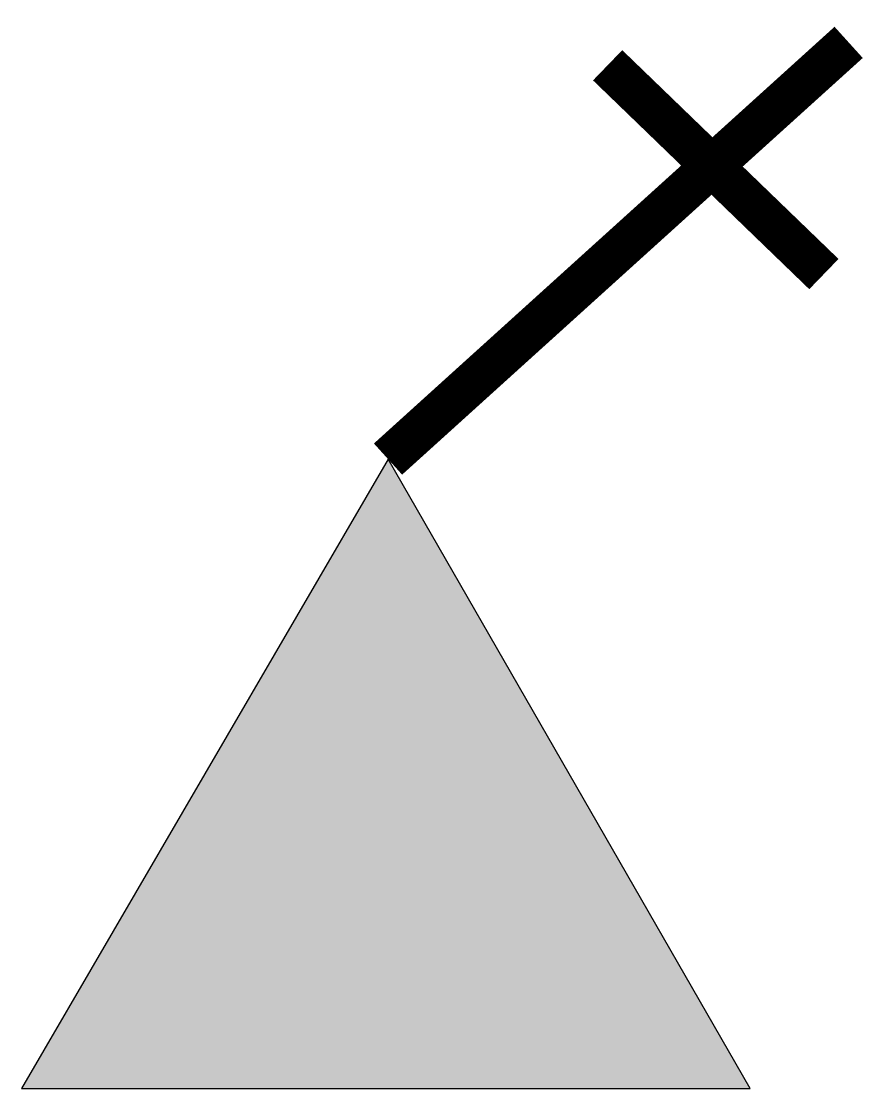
# Model space of a CAD drawing. Extents: x -0.54 to 0.72, y 0 to 1.59.
import ezdxf

# ---------------------------------------------------------------- set-up
doc = ezdxf.new("R2010")
doc.units = 0

msp = doc.modelspace()

# ---------------------------------------------------------------- linework, layer by layer
at = {"const_width": 0.0625}
for points in [[(0.0034, 0.9355), (0.6878, 1.5547)], [(0.3297, 1.5207), (0.651, 1.2104)]]:
    msp.add_lwpolyline(points, dxfattribs=at)
msp.add_lwpolyline([(-0.5414, 0), (0.5414, 0), (0.0034, 0.9355)], close=True)
msp.add_solid([(-0.5414, 0), (0.0034, 0.9355), (0.5414, 0)])

doc.saveas('drawing.dxf')
